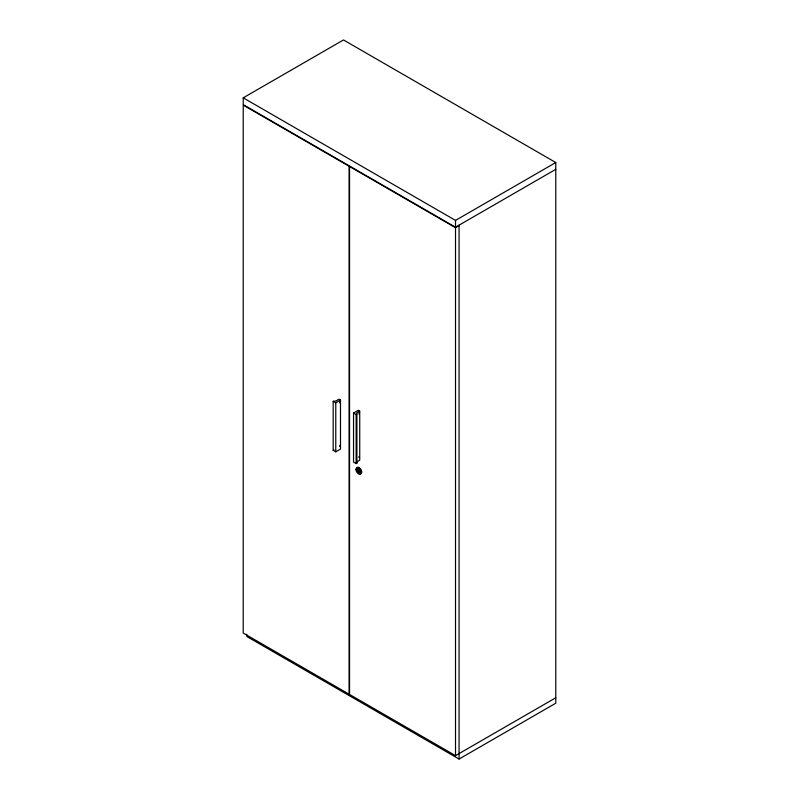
<?xml version="1.0" encoding="UTF-8"?>
<svg xmlns="http://www.w3.org/2000/svg" width="799" height="799" viewBox="0 0 799 799"><rect width="100%" height="100%" fill="white"/><g stroke="black" fill="none" stroke-linecap="round" stroke-linejoin="round"><path stroke-width="1.2" d="M555.774 169.328L455.52 227.216L243.226 104.639L243.226 97.828L343.48 39.95L555.774 162.527L555.774 703.21L459.065 759.05L246.761 636.473L246.761 634.296M243.226 97.828L455.52 220.404L555.774 162.527M555.774 697.767L455.52 755.644L349.543 694.461L349.543 166.502L455.52 227.685L459.065 225.648M333.173 401.288L335.95 400.978L339.016 399.21L340.494 400.059L340.494 449.088L335.77 451.815L333.173 450.316L333.173 401.288L335.77 402.786L340.494 400.059M339.755 402.906L339.755 401.817M353.538 413.043L358.252 410.316L359.73 411.165L359.73 460.204L356.664 461.972L356.903 463.13L356.134 463.57L353.538 462.072L353.538 413.043L356.134 414.541L356.903 414.102L356.664 412.943L359.73 411.165M358.991 414.012L358.991 412.923M333.173 450.316L333.942 449.877M339.755 446.481L339.755 445.393M358.991 457.597L358.991 456.509M459.065 225.168L459.065 759.05M455.52 220.404L455.52 227.216M455.52 227.685L455.52 755.644M356.903 414.102L356.903 463.13M356.134 414.541L356.134 463.57M335.77 402.786L335.77 451.815M359.94 470.641A1.798 1.039 59.9 0 0 358.012 469.143A1.798 1.039 59.9 0 0 358.012 471.4A1.798 1.039 59.9 0 0 359.94 472.119A1.798 1.039 59.9 0 1 359.58 472.199M358.931 471.889A1.798 1.039 59.9 0 1 357.992 469.273M359.69 469.542A1.798 1.039 59.9 0 1 359.969 469.912M356.714 470.182A3.665 2.117 59.9 0 1 358.701 467.355A3.665 2.117 59.9 0 1 361.747 472.069A3.665 2.117 59.9 0 1 358.701 473.248M349.123 166.252L243.226 105.108L243.226 633.068L349.123 694.211L349.123 166.252M359.38 470.192L358.282 469.562L358.282 471.39L359.38 472.019L359.38 470.192M357.293 470.301A1.798 1.039 59.9 0 0 359.29 472.529A1.798 1.039 59.9 0 0 359.101 469.882A1.798 1.039 59.9 0 0 357.293 470.301M355.974 469.672A3.665 2.117 59.9 0 0 360.049 474.216A3.665 2.117 59.9 0 0 359.66 468.823A3.665 2.117 59.9 0 0 355.974 469.672"/></g></svg>
